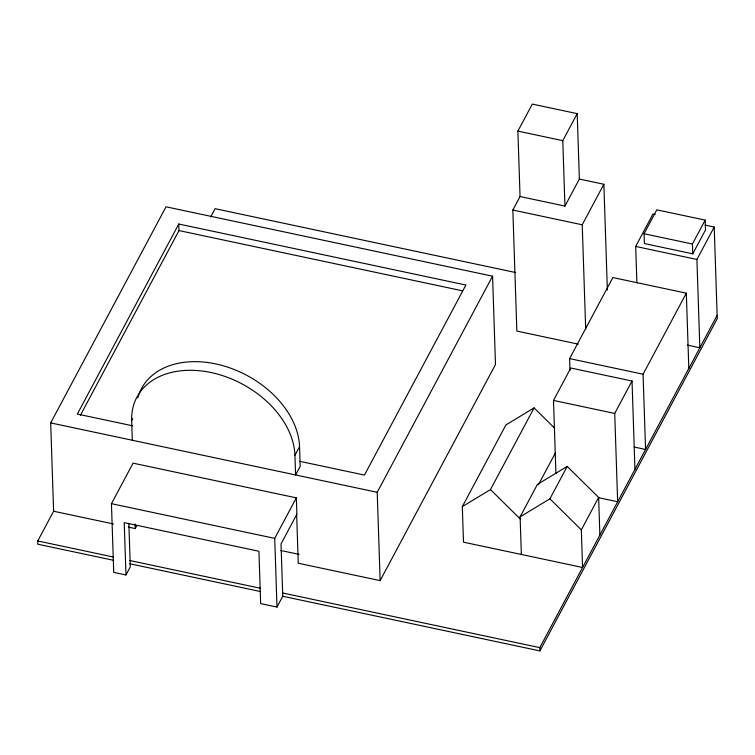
<?xml version="1.0" encoding="UTF-8"?>
<svg xmlns="http://www.w3.org/2000/svg" width="755" height="755" viewBox="0 0 755 755"><rect width="100%" height="100%" fill="white"/><g stroke="black" fill="none" stroke-linecap="round" stroke-linejoin="round"><path stroke-width="1.13" d="M113.401 523.942L53.614 511.239L50.679 422.913L166.024 206.804L492.562 276.188L495.488 364.514L380.142 580.623L298.272 563.23L296.639 514.155M299.895 461.352L364.467 475.074L465.892 285.041L178.775 224.027L77.35 414.061L132.691 425.82M80.332 415.41L178.992 230.577L178.775 224.027M113.665 560.333L37.854 544.223L37.75 540.957L53.822 510.842M210.664 216.987L215.099 208.682L515.637 272.536M132.314 440.259L131.663 420.639L132.691 418.714M111.447 503.679L133.069 463.164L296.337 497.856L296.885 514.212L281.02 543.93L282.757 596.261L276.991 607.067L260.664 603.604L258.927 551.263L124.235 522.639L125.972 574.98L113.722 572.375L111.447 503.679L274.716 538.372L296.337 497.856M128.341 527.122L135.239 528.585L136.863 525.546M125.972 574.98L130.294 566.873L128.869 523.838M299.546 446.686L300.197 466.307L295.582 474.952L294.931 455.331L299.546 446.686A86.608 61.23 28.1 0 0 224.905 366.269A86.608 61.23 28.1 0 0 137.844 397.857M520.053 196.536L517.883 131.106L532.303 104.096L577.197 113.637L579.368 179.058L564.948 206.077L520.053 196.536L512.843 210.041L516.854 331.077L578.283 344.129M564.948 206.077L562.777 140.647L577.197 113.637M380.142 580.623L377.217 492.298L492.562 276.188M585.701 329.369L582.228 224.782L603.858 184.267L579.368 179.058M521.356 554.463L520.11 516.845L537.409 484.427L567.203 466.401L598.63 497.441L581.331 529.859L582.577 567.477L463.495 542.175L462.315 506.624L505.916 424.933L534.078 407.889L554.698 428.264M462.315 506.624L490.476 489.58L534.078 407.889M569.987 370.365L569.6 358.606L612.862 277.566L686.323 293.176L688.824 368.412M555.925 473.442L553.5 400.424L570.799 368.006L632.029 381.02L634.955 469.336M636.899 282.955L635.682 246.441L652.99 214.024L655.255 214.505M644.062 233.739L656.822 209.843L705.179 220.111L705.5 229.926L692.75 253.831L644.392 243.554L644.062 233.739L692.42 244.016L705.179 220.111M538.39 484.795L555.501 452.736M520.11 516.845L549.904 498.819L567.203 466.401M598.375 497.658L617.656 501.754L614.721 413.438L632.029 381.02M687.371 345.129L699.838 347.772L696.912 259.456L714.211 227.038L705.142 225.113M634.087 447.017L645.572 449.461L643.071 374.225L686.323 293.176M282.757 596.261L539.901 650.904L539.797 647.639L717.146 315.364M539.901 650.904L717.25 318.629L714.211 227.038M517.883 131.106L562.777 140.647M512.843 210.041L582.228 224.782M635.682 246.441L696.912 259.456M178.992 230.577L462.655 290.854M569.6 358.606L643.071 374.225M553.5 400.424L614.721 413.438M50.679 422.913L377.217 492.298M280.784 550.489L299.15 554.387M37.75 540.957L113.561 557.067M129.643 560.484L260.579 588.305M282.653 592.996L539.797 647.639M129.747 563.749L260.692 591.58M549.904 498.819L581.331 529.859M490.476 489.58L520.176 518.912M692.42 244.016L692.75 253.831M603.858 184.267L607.369 290.024M598.63 497.441L599.885 535.059M274.716 538.372L276.991 607.067M135.088 523.913L135.239 528.585M131.663 420.639A86.608 61.23 28.1 0 1 211.126 372.555A86.608 61.23 28.1 0 1 294.931 455.331"/></g></svg>
